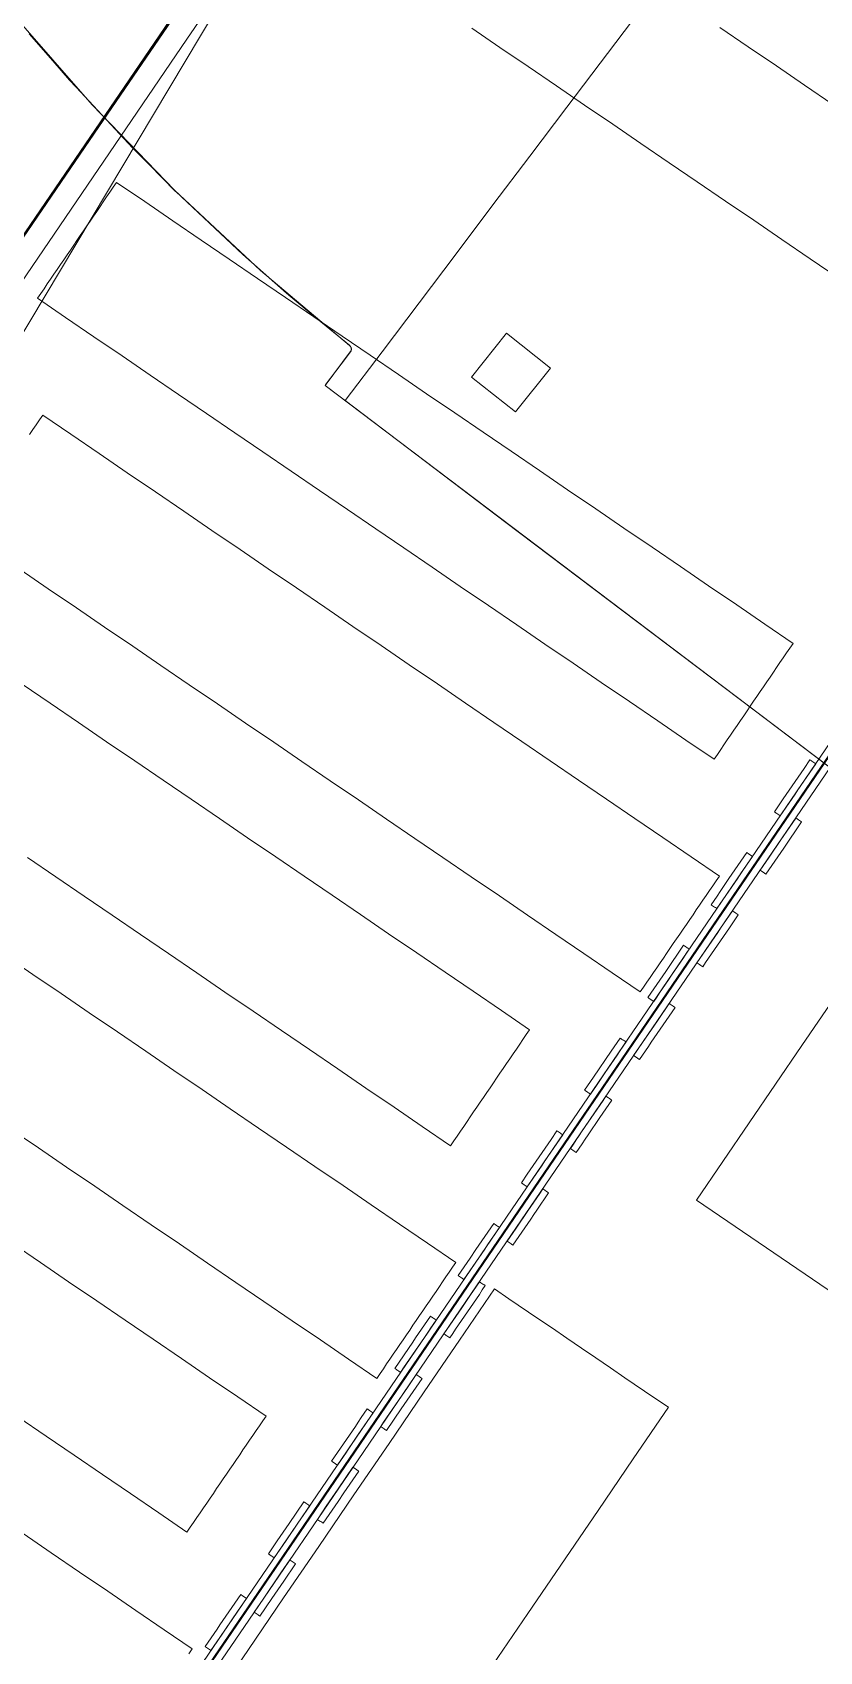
# Model space of a CAD drawing. Header units: millimetres. Extents: x -31757 to 121236, y -27283 to 59400.
# Drawn here: x 30807 to 32489, y 30464 to 33927 of the extents above; entities that cross this region are included whole.
import ezdxf

# ---------------------------------------------------------------- set-up
doc = ezdxf.new("R2010")
doc.units = ezdxf.units.MM
doc.layers.add('10_見えがかり', color=7, linetype='Continuous', lineweight=13)
doc.layers.add('30_敷地・外構', color=8, linetype='Continuous', lineweight=9)

msp = doc.modelspace()

# ---------------------------------------------------------------- linework, layer by layer
at = {"layer": '10_見えがかり'}
for points in [[(31923, 35826.5), (31812.9, 34999.4), (31259.2, 34187.1), (30705.6, 33374.9), (30151.9, 32562.6), (29598.3, 31750.4), (29044.7, 30938.1), (28491, 30125.9), (27709.5, 30517.3), (26897.2, 31070.9), (26330.2, 30329.2), (24669.3, 27892.4), (24115.7, 27080.2), (23365.5, 27306.2), (23573.4, 28053), (24127, 28865.2), (24680.7, 29677.5), (26895.2, 32926.5)], [(28521.6, 30163.5), (28926.1, 30757.1), (29128.4, 31053.9), (29330.7, 31350.7), (29533, 31647.4), (29937.6, 32241), (30139.9, 32537.8), (30342.1, 32834.6), (30544.4, 33131.4), (30746.7, 33428.1), (30949, 33724.9), (31151.3, 34021.7), (31353.6, 34318.5), (31555.9, 34615.3), (31758.2, 34912), (31960.5, 35208.8), (32163.5, 35425)], [(32163.5, 35425), (31961.2, 35128.3), (31758.9, 34831.5), (31556.6, 34534.7), (31364.7, 34253.2), (28745.6, 29866.8)], [(31137.2, 33912.2), (31334.2, 34201.2), (31531.2, 34490.2), (31925.2, 35068.3), (32122.2, 35357.3), (32332.8, 35206.8), (32573.7, 34953.6), (32842.8, 34730.3), (33119.5, 34516.5), (33673.1, 34088.7), (33476.1, 33799.7), (33279.1, 33510.7), (33082.1, 33221.6), (32885.1, 32932.6), (32688.1, 32643.6), (32491.1, 32354.6), (32294.1, 32065.6), (32097.1, 31776.5), (31900.1, 31487.5), (31703.1, 31198.5), (31506.1, 30909.5), (31309.1, 30620.5), (31112.1, 30331.4)], [(34303.3, 31159.6), (34225.5, 31056.7), (33881.7, 31317), (33538, 31577.4), (33194.2, 31837.7), (32506.6, 32358.4), (32162.8, 32618.8), (31819, 32879.1), (31475.2, 33139.5), (31554.2, 33244), (31633.2, 33348.6), (31712.2, 33453.2), (31791.2, 33557.8), (31870.2, 33662.4), (31949.2, 33766.9), (32107.2, 33976.1), (32187.5, 34079.7), (32267.8, 34183.3), (32348, 34286.9), (32428.3, 34390.6), (32508.6, 34494.2), (32588.8, 34597.8), (32669.1, 34701.4)], [(30992.3, 30178.9), (31235.2, 30535.1), (31478, 30891.4), (31720.8, 31247.6), (31963.6, 31603.9), (32206.4, 31960.1), (32449.3, 32316.4), (32692.1, 32672.6), (33177.7, 33385.1), (33420.6, 33741.3), (33663.4, 34097.6), (33665.4, 34096.2), (33667.5, 34094.8), (33669.6, 34093.4), (33673.7, 34090.5)], [(30992.3, 30178.9), (31235.2, 30535.1), (31478, 30891.4), (31720.8, 31247.6), (31963.6, 31603.9), (32206.4, 31960.1), (32449.3, 32316.4), (32692.1, 32672.6), (33177.7, 33385.1), (33420.6, 33741.3), (33663.4, 34097.6), (33665.4, 34096.2), (33667.5, 34094.8), (33669.6, 34093.4), (33673.7, 34090.5)], [(30992.3, 30178.9), (31235.2, 30535.1), (31478, 30891.4), (31720.8, 31247.6), (31963.6, 31603.9), (32206.4, 31960.1), (32449.3, 32316.4), (32692.1, 32672.6), (33177.7, 33385.1), (33420.6, 33741.3), (33663.4, 34097.6), (33665.4, 34096.2), (33667.5, 34094.8), (33669.6, 34093.4), (33673.7, 34090.5)], [(33673.7, 34090.5), (33675.8, 34089.1), (33677.8, 34087.7), (33679.9, 34086.3), (33682, 34084.9), (33684, 34083.5), (33688.2, 34080.7), (33445.3, 33724.4), (33202.5, 33368.2), (32959.7, 33012), (32716.9, 32655.7), (31988.4, 31587), (31745.6, 31230.7), (31502.8, 30874.5), (31260, 30518.2), (31017.1, 30162)], [(33673.7, 34090.5), (33675.8, 34089.1), (33677.8, 34087.7), (33679.9, 34086.3), (33682, 34084.9), (33684, 34083.5), (33688.2, 34080.7), (33445.3, 33724.4), (33202.5, 33368.2), (32959.7, 33012), (32716.9, 32655.7), (31988.4, 31587), (31745.6, 31230.7), (31502.8, 30874.5), (31260, 30518.2), (31017.1, 30162)], [(33673.7, 34090.5), (33675.8, 34089.1), (33677.8, 34087.7), (33679.9, 34086.3), (33682, 34084.9), (33684, 34083.5), (33688.2, 34080.7), (33445.3, 33724.4), (33202.5, 33368.2), (32959.7, 33012), (32716.9, 32655.7), (31988.4, 31587), (31745.6, 31230.7), (31502.8, 30874.5), (31260, 30518.2), (31017.1, 30162)], [(39121.4, 27349.1), (31432.3, 33172), (31488.2, 33246.8), (31488.2, 33247.1), (31488.3, 33247.5), (31488.4, 33247.8), (31488.4, 33248.1), (31488.5, 33248.5), (31488.5, 33248.8), (31488.5, 33249.2), (31488.5, 33249.6), (31488.5, 33249.9), (31488.5, 33250.3), (31488.4, 33250.6), (31488.4, 33251), (31488.3, 33251.4), (31488.2, 33251.7), (31488.1, 33252.1), (31488, 33252.4), (31487.9, 33252.8), (31487.8, 33253.1), (31487.7, 33253.5), (31487.5, 33253.8), (31487.3, 33254.1), (31487.2, 33254.4), (31487, 33254.8), (31486.8, 33255.1), (31486.6, 33255.4), (31486.3, 33255.6), (31486.1, 33255.9), (31485.9, 33256.2), (31485.6, 33256.4), (31485.4, 33256.7), (31485.1, 33256.9), (31484.9, 33257.1), (31294.4, 33418), (31110.6, 33589.7), (30934.3, 33771.9), (30766.4, 33964.1)], [(28773.2, 30443.9), (28970.2, 30733), (29561.2, 31600), (29758.2, 31889), (30349.2, 32756.1), (30546.2, 33045.1), (31137.2, 33912.2)], [(31820.1, 33283.8), (31914, 33209.1), (31839.3, 33115.2), (31745.4, 33189.9), (31820.1, 33283.8)], [(32395.7, 32257.7), (32394.7, 32258.4), (32393.6, 32259.1), (32392.6, 32259.8), (32411.6, 32287.7), (32417.9, 32297), (32424.3, 32306.3), (32430.6, 32315.6), (32436.9, 32324.9), (32443.3, 32334.2), (32449.6, 32343.5), (32456, 32352.8), (32468.6, 32371.4), (32469.7, 32370.7), (32471.7, 32369.3), (32472.8, 32368.6), (32474.8, 32367.2), (32476.9, 32365.8), (32479, 32364.3), (32481, 32362.9), (32468.3, 32344.3), (32462, 32335), (32455.7, 32325.8), (32449.3, 32316.5), (32443, 32307.2), (32436.7, 32297.9), (32430.3, 32288.6), (32405, 32251.4), (32404, 32252.1), (32401.9, 32253.5), (32399.8, 32254.9), (32397.8, 32256.3), (32396.7, 32257), (32395.7, 32257.7)], [(32366.3, 32132.5), (32365.3, 32133.2), (32364.3, 32133.9), (32363.2, 32134.6), (32362.2, 32135.3), (32368.5, 32144.6), (32374.9, 32153.9), (32381.2, 32163.2), (32406.5, 32200.4), (32412.9, 32209.7), (32419.2, 32219), (32425.5, 32228.3), (32431.9, 32237.6), (32438.2, 32246.9), (32440.3, 32245.5), (32441.3, 32244.8), (32444.4, 32242.7), (32446.5, 32241.3), (32448.6, 32239.8), (32449.6, 32239.1), (32450.6, 32238.4), (32412.6, 32182.7), (32406.3, 32173.4), (32399.9, 32164.1), (32374.6, 32126.9), (32372.5, 32128.3), (32371.5, 32129), (32370.5, 32129.7), (32369.4, 32130.4), (32368.4, 32131.1), (32367.4, 32131.8), (32366.3, 32132.5)], [(32260.5, 32059.4), (32258.4, 32060.8), (32257.4, 32061.5), (32270.1, 32080.1), (32276.4, 32089.4), (32295.4, 32117.3), (32301.8, 32126.6), (32308.1, 32135.9), (32314.4, 32145.2), (32320.8, 32154.5), (32333.5, 32173.1), (32334.5, 32172.4), (32336.6, 32171), (32337.6, 32170.3), (32338.6, 32169.6), (32339.6, 32168.8), (32340.7, 32168.1), (32341.7, 32167.4), (32342.7, 32166.7), (32343.8, 32166), (32344.8, 32165.3), (32345.8, 32164.6), (32320.5, 32127.4), (32314.2, 32118.1), (32307.8, 32108.8), (32301.5, 32099.6), (32295.2, 32090.3), (32288.8, 32081), (32282.5, 32071.7), (32276.1, 32062.4), (32269.8, 32053.1), (32268.8, 32053.8), (32266.7, 32055.2), (32264.6, 32056.6), (32262.6, 32058), (32260.5, 32059.4)], [(32230.1, 31934.9), (32228, 31936.3), (32227, 31937), (32233.4, 31946.3), (32239.7, 31955.6), (32246, 31964.9), (32252.4, 31974.2), (32258.7, 31983.5), (32265, 31992.8), (32271.4, 32002.1), (32277.7, 32011.4), (32284, 32020.7), (32290.4, 32030), (32296.7, 32039.3), (32303, 32048.6), (32304.1, 32047.9), (32306.1, 32046.5), (32307.2, 32045.8), (32308.2, 32045), (32309.2, 32044.3), (32310.3, 32043.6), (32312.3, 32042.2), (32314.4, 32040.8), (32315.4, 32040.1), (32296.4, 32012.2), (32290.1, 32002.9), (32283.8, 31993.6), (32277.4, 31984.3), (32271.1, 31975), (32264.8, 31965.8), (32258.4, 31956.5), (32252.1, 31947.2), (32245.7, 31937.9), (32239.4, 31928.6), (32237.3, 31930), (32235.3, 31931.4), (32232.2, 31933.5), (32230.1, 31934.9)], [(32126.4, 31860.4), (32125.3, 31861.1), (32123.3, 31862.5), (32122.2, 31863.2), (32141.3, 31891.1), (32147.6, 31900.4), (32153.9, 31909.7), (32160.3, 31919), (32198.3, 31974.8), (32199.3, 31974.1), (32201.4, 31972.6), (32202.4, 31971.9), (32203.4, 31971.2), (32205.5, 31969.8), (32206.5, 31969.1), (32207.6, 31968.4), (32209.6, 31967), (32210.7, 31966.3), (32204.3, 31957), (32198, 31947.7), (32191.7, 31938.4), (32185.3, 31929.1), (32172.7, 31910.5), (32166.3, 31901.2), (32160, 31891.9), (32153.6, 31882.6), (32147.3, 31873.3), (32141, 31864.1), (32134.6, 31854.8), (32132.6, 31856.2), (32131.5, 31856.9), (32128.4, 31859), (32127.4, 31859.7), (32126.4, 31860.4)], [(32556.8, 31204.6), (32474.1, 31260.9), (32391.5, 31317.2), (32308.9, 31373.6), (32226.3, 31429.9), (32338.9, 31595.1), (32451.5, 31760.4), (32564.2, 31925.7)], [(32094.9, 31736.6), (32093.9, 31737.3), (32092.9, 31738), (32091.8, 31738.7), (32110.9, 31766.6), (32117.2, 31775.9), (32123.5, 31785.2), (32129.9, 31794.5), (32136.2, 31803.8), (32142.5, 31813.1), (32167.9, 31850.3), (32168.9, 31849.6), (32169.9, 31848.8), (32172, 31847.4), (32174.1, 31846), (32176.1, 31844.6), (32179.2, 31842.5), (32180.3, 31841.8), (32167.6, 31823.2), (32161.3, 31813.9), (32142.3, 31786), (32135.9, 31776.7), (32129.6, 31767.4), (32123.2, 31758.1), (32116.9, 31748.8), (32110.6, 31739.6), (32104.2, 31730.3), (32103.2, 31731), (32102.2, 31731.7), (32101.1, 31732.4), (32099.1, 31733.8), (32098, 31734.5), (32097, 31735.2), (32096, 31735.9), (32094.9, 31736.6)], [(31991.2, 31662.1), (31990.2, 31662.8), (31989.1, 31663.5), (31988.1, 31664.2), (31987.1, 31664.9), (31993.4, 31674.2), (31999.7, 31683.5), (32006.1, 31692.8), (32044.1, 31748.6), (32050.4, 31757.9), (32063.1, 31776.4), (32064.1, 31775.7), (32065.2, 31775), (32066.2, 31774.3), (32068.3, 31772.9), (32070.3, 31771.5), (32072.4, 31770.1), (32073.4, 31769.4), (32074.5, 31768.7), (32075.5, 31768), (32069.2, 31758.7), (32062.8, 31749.4), (32056.5, 31740.1), (32050.2, 31730.8), (32043.8, 31721.5), (32037.5, 31712.2), (32031.1, 31702.9), (32012.1, 31675), (32005.8, 31665.7), (31999.5, 31656.4), (31997.4, 31657.9), (31996.4, 31658.6), (31995.3, 31659.3), (31993.3, 31660.7), (31992.2, 31661.4), (31991.2, 31662.1)], [(31959.8, 31538.3), (31958.7, 31539), (31957.7, 31539.7), (31956.7, 31540.4), (31963, 31549.7), (31969.3, 31559), (31975.7, 31568.3), (31982, 31577.6), (32007.4, 31614.8), (32013.7, 31624.1), (32020, 31633.3), (32026.4, 31642.6), (32032.7, 31651.9), (32033.7, 31651.2), (32034.8, 31650.5), (32035.8, 31649.8), (32036.8, 31649.1), (32037.9, 31648.4), (32039.9, 31647), (32041, 31646.3), (32042, 31645.6), (32043, 31644.9), (32044.1, 31644.2), (32045.1, 31643.5), (32038.8, 31634.2), (32032.4, 31624.9), (32026.1, 31615.6), (32019.8, 31606.3), (31994.4, 31569.1), (31988.1, 31559.8), (31981.7, 31550.5), (31975.4, 31541.2), (31969.1, 31531.9), (31967, 31533.3), (31964.9, 31534.8), (31961.8, 31536.9), (31959.8, 31538.3)], [(31855, 31464.5), (31854, 31465.2), (31852.9, 31465.9), (31851.9, 31466.6), (31864.6, 31485.2), (31870.9, 31494.5), (31908.9, 31550.2), (31915.3, 31559.5), (31927.9, 31578.1), (31929, 31577.4), (31931, 31576), (31933.1, 31574.6), (31935.2, 31573.2), (31937.2, 31571.8), (31939.3, 31570.4), (31940.3, 31569.7), (31927.7, 31551.1), (31921.3, 31541.8), (31915, 31532.5), (31902.3, 31513.9), (31896, 31504.6), (31889.6, 31495.3), (31883.3, 31486), (31877, 31476.7), (31864.3, 31458.1), (31863.3, 31458.8), (31862.2, 31459.5), (31861.2, 31460.2), (31860.2, 31460.9), (31858.1, 31462.4), (31857.1, 31463.1), (31856, 31463.8), (31855, 31464.5)], [(31825.6, 31339.3), (31823.6, 31340.7), (31822.5, 31341.4), (31821.5, 31342.1), (31827.8, 31351.4), (31834.2, 31360.7), (31840.5, 31370), (31865.9, 31407.1), (31872.2, 31416.4), (31878.5, 31425.7), (31884.9, 31435), (31891.2, 31444.3), (31897.5, 31453.6), (31899.6, 31452.2), (31901.7, 31450.8), (31902.7, 31450.1), (31904.8, 31448.7), (31905.8, 31448), (31906.8, 31447.3), (31907.9, 31446.6), (31908.9, 31445.9), (31909.9, 31445.2), (31884.6, 31408), (31878.2, 31398.7), (31871.9, 31389.4), (31865.6, 31380.1), (31859.2, 31370.8), (31833.9, 31333.6), (31831.8, 31335), (31830.8, 31335.7), (31829.8, 31336.4), (31827.7, 31337.9), (31825.6, 31339.3)], [(31719.8, 31266.2), (31717.8, 31267.6), (31716.7, 31268.3), (31723.1, 31277.6), (31729.4, 31286.9), (31735.7, 31296.2), (31742.1, 31305.4), (31754.7, 31324), (31761.1, 31333.3), (31767.4, 31342.6), (31773.8, 31351.9), (31792.8, 31379.8), (31793.8, 31379.1), (31795.9, 31377.7), (31796.9, 31377), (31797.9, 31376.3), (31799, 31375.6), (31801, 31374.2), (31802.1, 31373.5), (31804.1, 31372.1), (31805.2, 31371.4), (31779.8, 31334.2), (31773.5, 31324.9), (31767.1, 31315.6), (31760.8, 31306.3), (31748.1, 31287.7), (31741.8, 31278.4), (31735.5, 31269.1), (31729.1, 31259.8), (31728.1, 31260.5), (31727.1, 31261.2), (31726, 31261.9), (31725, 31262.6), (31724, 31263.3), (31721.9, 31264.7), (31719.8, 31266.2)], [(31268.7, 30468.9), (31343.8, 30579.1), (31418.9, 30689.3), (31494, 30799.5), (31569.1, 30909.6), (31644.2, 31019.8), (31719.3, 31130), (31794.4, 31240.2), (31825.4, 31219), (31887.3, 31176.8), (31918.3, 31155.7), (31949.3, 31134.6), (31980.3, 31113.4), (32011.3, 31092.3), (32042.3, 31071.2), (32073.3, 31050.1), (32135.2, 31007.8), (32166.2, 30986.7), (32091.1, 30876.5), (32016, 30766.4), (31865.8, 30546), (31790.7, 30435.8)], [(31689.4, 31141.6), (31687.4, 31143.1), (31686.3, 31143.8), (31692.7, 31153.1), (31699, 31162.4), (31705.3, 31171.6), (31711.7, 31180.9), (31718, 31190.2), (31724.3, 31199.5), (31743.4, 31227.4), (31749.7, 31236.7), (31756, 31246), (31762.4, 31255.3), (31763.4, 31254.6), (31764.4, 31253.9), (31765.5, 31253.2), (31767.5, 31251.8), (31769.6, 31250.4), (31771.7, 31249), (31772.7, 31248.3), (31773.7, 31247.6), (31774.8, 31246.9), (31768.4, 31237.6), (31762.1, 31228.3), (31755.7, 31219), (31749.4, 31209.7), (31730.4, 31181.8), (31724.1, 31172.5), (31717.7, 31163.2), (31711.4, 31153.9), (31705.1, 31144.6), (31698.7, 31135.3), (31696.7, 31136.7), (31694.6, 31138.1), (31692.5, 31139.5), (31691.5, 31140.2), (31689.4, 31141.6)], [(31585.7, 31067.1), (31584.7, 31067.8), (31582.6, 31069.2), (31581.6, 31069.9), (31619.6, 31125.7), (31625.9, 31135), (31657.6, 31181.5), (31658.6, 31180.8), (31660.7, 31179.4), (31661.7, 31178.7), (31662.8, 31178), (31664.8, 31176.6), (31665.9, 31175.9), (31666.9, 31175.2), (31669, 31173.8), (31670, 31173.1), (31657.3, 31154.5), (31651, 31145.2), (31638.3, 31126.6), (31632, 31117.3), (31625.6, 31108), (31619.3, 31098.7), (31613, 31089.4), (31606.6, 31080.1), (31600.3, 31070.8), (31593.9, 31061.5), (31591.9, 31062.9), (31590.9, 31063.6), (31589.8, 31064.3), (31587.8, 31065.7), (31586.7, 31066.4), (31585.7, 31067.1)], [(31554.3, 30943.3), (31552.2, 30944.7), (31551.2, 30945.4), (31557.5, 30954.7), (31563.8, 30964), (31570.2, 30973.3), (31576.5, 30982.6), (31601.8, 31019.8), (31608.2, 31029.1), (31627.2, 31057), (31628.2, 31056.3), (31629.3, 31055.6), (31631.3, 31054.2), (31633.4, 31052.8), (31636.5, 31050.7), (31638.5, 31049.3), (31639.6, 31048.6), (31614.2, 31011.4), (31607.9, 31002.1), (31601.6, 30992.8), (31595.2, 30983.5), (31563.5, 30937), (31561.5, 30938.4), (31560.4, 30939.1), (31558.4, 30940.5), (31556.3, 30941.9), (31554.3, 30943.3)], [(31450.5, 30868.8), (31449.5, 30869.5), (31448.4, 30870.2), (31447.4, 30870.9), (31446.4, 30871.6), (31459.1, 30890.2), (31465.4, 30899.5), (31471.7, 30908.8), (31478.1, 30918.1), (31484.4, 30927.4), (31490.7, 30936.7), (31497.1, 30946), (31503.4, 30955.3), (31509.7, 30964.6), (31522.4, 30983.2), (31523.4, 30982.5), (31524.5, 30981.8), (31525.5, 30981.1), (31526.5, 30980.4), (31527.6, 30979.7), (31529.6, 30978.3), (31531.7, 30976.9), (31533.8, 30975.4), (31534.8, 30974.7), (31528.5, 30965.4), (31522.1, 30956.1), (31515.8, 30946.9), (31509.5, 30937.6), (31503.1, 30928.3), (31490.5, 30909.7), (31484.1, 30900.4), (31477.8, 30891.1), (31471.4, 30881.8), (31465.1, 30872.5), (31458.8, 30863.2), (31456.7, 30864.6), (31455.7, 30865.3), (31454.6, 30866), (31453.6, 30866.7), (31452.6, 30867.4), (31451.5, 30868.1), (31450.5, 30868.8)], [(31419.1, 30745), (31417, 30746.4), (31416, 30747.1), (31435, 30775), (31441.3, 30784.3), (31447.7, 30793.6), (31454, 30802.9), (31460.3, 30812.2), (31492, 30858.7), (31493, 30858), (31494.1, 30857.3), (31495.1, 30856.6), (31496.1, 30855.9), (31497.2, 30855.2), (31498.2, 30854.5), (31499.2, 30853.8), (31501.3, 30852.3), (31502.3, 30851.6), (31503.4, 30850.9), (31504.4, 30850.2), (31491.7, 30831.6), (31485.4, 30822.3), (31479.1, 30813.1), (31472.7, 30803.8), (31460.1, 30785.2), (31453.7, 30775.9), (31447.4, 30766.6), (31441, 30757.3), (31434.7, 30748), (31428.4, 30738.7), (31427.3, 30739.4), (31425.3, 30740.8), (31423.2, 30742.2), (31421.1, 30743.6), (31419.1, 30745)], [(31314.3, 30671.2), (31313.3, 30671.9), (31312.2, 30672.6), (31311.2, 30673.3), (31330.2, 30701.2), (31336.6, 30710.5), (31349.2, 30729.1), (31355.6, 30738.4), (31387.2, 30784.9), (31388.3, 30784.2), (31389.3, 30783.5), (31390.3, 30782.8), (31391.4, 30782.1), (31393.4, 30780.6), (31395.5, 30779.2), (31397.6, 30777.8), (31398.6, 30777.1), (31399.6, 30776.4), (31393.3, 30767.1), (31387, 30757.8), (31380.6, 30748.5), (31374.3, 30739.2), (31348.9, 30702.1), (31342.6, 30692.8), (31336.3, 30683.5), (31329.9, 30674.2), (31323.6, 30664.9), (31322.6, 30665.6), (31321.5, 30666.3), (31320.5, 30667), (31318.4, 30668.4), (31317.4, 30669.1), (31316.4, 30669.8), (31315.3, 30670.5), (31314.3, 30671.2)], [(31284.9, 30546), (31282.9, 30547.4), (31281.8, 30548.1), (31280.8, 30548.8), (31287.1, 30558.1), (31293.5, 30567.4), (31299.8, 30576.7), (31337.8, 30632.5), (31344.2, 30641.8), (31350.5, 30651.1), (31356.8, 30660.4), (31357.9, 30659.7), (31359.9, 30658.3), (31362, 30656.9), (31364.1, 30655.4), (31366.1, 30654), (31368.2, 30652.6), (31369.2, 30651.9), (31343.9, 30614.7), (31337.6, 30605.4), (31331.2, 30596.1), (31324.9, 30586.9), (31318.5, 30577.6), (31293.2, 30540.4), (31291.1, 30541.8), (31290.1, 30542.5), (31289.1, 30543.2), (31287, 30544.6), (31284.9, 30546)], [(31179.1, 30472.9), (31177.1, 30474.3), (31176, 30475), (31195, 30502.9), (31201.4, 30512.2), (31207.7, 30521.5), (31214.1, 30530.8), (31220.4, 30540.1), (31252.1, 30586.6), (31253.1, 30585.9), (31255.2, 30584.4), (31256.2, 30583.7), (31257.2, 30583), (31258.3, 30582.3), (31259.3, 30581.6), (31260.3, 30580.9), (31261.4, 30580.2), (31262.4, 30579.5), (31263.4, 30578.8), (31264.5, 30578.1), (31251.8, 30559.5), (31245.5, 30550.2), (31207.4, 30494.4), (31201.1, 30485.2), (31194.8, 30475.9), (31188.4, 30466.6), (31187.4, 30467.3), (31185.3, 30468.7), (31183.3, 30470.1), (31181.2, 30471.5), (31179.1, 30472.9)], [(31043.4, 30138.4), (31268.7, 30468.9)]]:
    msp.add_lwpolyline(points, dxfattribs=at)
at = {"layer": '30_敷地・外構'}
for points in [[(32312, 35728.2), (32150.1, 35490.6), (31988.2, 35253), (31826.2, 35015.5), (31664.3, 34777.9), (31502.4, 34540.3), (31340.5, 34302.8), (31178.5, 34065.2), (31016.6, 33827.6), (30854.7, 33590.1), (30692.8, 33352.5), (30530.8, 33115), (30368.9, 32877.4), (30207, 32639.8), (30045.1, 32402.3), (29883.1, 32164.7), (29721.2, 31927.1), (29559.3, 31689.6), (29397.4, 31452), (29235.4, 31214.4), (29073.5, 30976.9), (28911.6, 30739.3), (28749.7, 30501.8), (28587.7, 30264.2)], [(30696.5, 26966.2), (31077.8, 27525.6), (31373.8, 28017.2), (31200.4, 28135.4), (31027, 28253.7), (30853.5, 28371.9), (30680.1, 28490.1), (30506.6, 28608.3), (30333.2, 28726.5), (30159.8, 28844.7), (30490.2, 29415.5), (30971.7, 30122), (31453.2, 30828.4), (31934.8, 31534.9), (32416.3, 32241.4), (32897.9, 32947.9), (33379.4, 33654.4), (33843.7, 33959.3), (34280.5, 33621.9), (34717.2, 33284.4)], [(32529.1, 33401.8), (32468.8, 33442.9), (32408.6, 33484), (32348.3, 33525), (32288.1, 33566.1), (32227.8, 33607.2), (32167.6, 33648.2), (32107.3, 33689.3), (32047.1, 33730.4), (31986.8, 33771.4), (31926.6, 33812.5), (31866.3, 33853.6), (31806.1, 33894.7), (31745.8, 33935.7)], [(32276.3, 33937.2), (32336.5, 33896.1), (32396.8, 33855.1), (32457, 33814), (32517.3, 33772.9)], [(33265.1, 31784), (31432.4, 33171.9), (31432.4, 33172), (31434.7, 33175.1), (31475.8, 33229.3), (31486.8, 33243.8), (31487.2, 33244.4), (31487.5, 33245.1), (31487.8, 33245.7), (31488, 33246.4), (31488.2, 33247.1), (31488.4, 33247.8), (31488.5, 33248.6), (31488.5, 33249.3), (31488.5, 33250), (31488.4, 33250.7), (31488.3, 33251.4), (31488.1, 33252.2), (31487.9, 33252.8), (31487.6, 33253.5), (31487.3, 33254.2), (31486.9, 33254.8), (31486.5, 33255.4), (31486.1, 33256), (31485.6, 33256.5), (31485, 33257), (31415.8, 33314.2), (31354.9, 33364.6), (31349.7, 33369.2), (31274.9, 33435.3), (31256.4, 33451.6), (31208.6, 33496.7), (31113.1, 33586.8), (31113, 33586.9), (31056.2, 33644.2), (31020.6, 33680.1), (31002.3, 33699.7), (30900.4, 33809.4), (30886.4, 33824.5), (30850.5, 33865.8), (30800.2, 33923.6)], [(30817.6, 33358.2), (30824.7, 33368.5), (30831.7, 33378.8), (30838.8, 33389.2), (30845.8, 33399.5), (30852.8, 33409.8), (30859.9, 33420.1), (30866.9, 33430.5), (30874, 33440.8), (30881, 33451.1), (30888, 33461.5), (30895.1, 33471.8), (30902.1, 33482.1), (30909.2, 33492.4), (30916.2, 33502.8), (30923.2, 33513.1), (30930.3, 33523.4), (30937.3, 33533.8), (30944.4, 33544.1), (30951.4, 33554.4), (30958.4, 33564.7), (30965.5, 33575.1), (30972.5, 33585.4), (30979.6, 33595.7), (30986.6, 33606.1), (31046.9, 33565), (31107.1, 33523.9), (31167.4, 33482.9), (31227.6, 33441.8), (31287.9, 33400.7), (31348.1, 33359.7), (31408.4, 33318.6), (31468.6, 33277.5), (31528.9, 33236.4), (31589.1, 33195.4), (31649.4, 33154.3), (31709.6, 33113.2), (31769.9, 33072.2), (31830.1, 33031.1), (31890.4, 32990), (31950.6, 32949), (32010.9, 32907.9), (32071.1, 32866.8), (32131.4, 32825.8), (32191.6, 32784.7), (32251.9, 32743.6), (32312.1, 32702.6), (32372.4, 32661.5), (32432.6, 32620.4), (32425.6, 32610.1), (32418.6, 32599.8), (32411.5, 32589.4), (32404.5, 32579.1), (32397.4, 32568.8), (32390.4, 32558.5), (32383.4, 32548.1), (32376.3, 32537.8), (32369.3, 32527.5), (32362.2, 32517.1), (32355.2, 32506.8), (32348.2, 32496.5), (32341.1, 32486.2), (32334.1, 32475.8), (32327, 32465.5), (32320, 32455.2), (32313, 32444.8), (32305.9, 32434.5), (32298.9, 32424.2), (32291.8, 32413.9), (32284.8, 32403.5), (32277.8, 32393.2), (32270.7, 32382.9), (32263.7, 32372.5), (32203.4, 32413.6), (32143.2, 32454.7), (32082.9, 32495.7), (32022.7, 32536.8), (31962.4, 32577.9), (31902.2, 32618.9), (31841.9, 32660), (31781.7, 32701.1), (31721.4, 32742.1), (31661.2, 32783.2), (31600.9, 32824.3), (31540.7, 32865.4), (31480.4, 32906.4), (31420.2, 32947.5), (31359.9, 32988.6), (31299.6, 33029.6), (31239.4, 33070.7), (31179.1, 33111.8), (31118.9, 33152.8), (31058.6, 33193.9), (30998.4, 33235), (30938.1, 33276), (30877.9, 33317.1), (30817.6, 33358.2)], [(30800.8, 33067.1), (30807.8, 33077.4), (30814.9, 33087.8), (30821.9, 33098.1), (30828.9, 33108.4), (30889.2, 33067.4), (30949.4, 33026.3), (31009.7, 32985.2), (31069.9, 32944.2), (31130.2, 32903.1), (31190.4, 32862), (31250.7, 32820.9), (31311, 32779.9), (31371.2, 32738.8), (31431.5, 32697.7), (31491.7, 32656.7), (31552, 32615.6), (31612.2, 32574.5), (31672.5, 32533.5), (31732.7, 32492.4), (31793, 32451.3), (31853.2, 32410.3), (31913.5, 32369.2), (31973.7, 32328.1), (32034, 32287.1), (32094.2, 32246), (32154.5, 32204.9), (32214.7, 32163.9), (32275, 32122.8), (32267.9, 32112.5), (32260.9, 32102.1), (32253.9, 32091.8), (32246.8, 32081.5), (32239.8, 32071.1), (32232.7, 32060.8), (32225.7, 32050.5), (32218.7, 32040.2), (32211.6, 32029.8), (32204.6, 32019.5), (32197.5, 32009.2), (32190.5, 31998.8), (32183.5, 31988.5), (32176.4, 31978.2), (32169.4, 31967.9), (32162.3, 31957.5), (32155.3, 31947.2), (32148.3, 31936.9), (32141.2, 31926.5), (32134.2, 31916.2), (32127.1, 31905.9), (32120.1, 31895.6), (32113.1, 31885.2), (32106, 31874.9), (32045.8, 31916), (31985.5, 31957), (31925.3, 31998.1), (31865, 32039.2), (31804.8, 32080.2), (31744.5, 32121.3), (31684.3, 32162.4), (31624, 32203.4), (31563.7, 32244.5), (31503.5, 32285.6), (31443.2, 32326.6), (31383, 32367.7), (31322.7, 32408.8), (31262.5, 32449.9), (31202.2, 32490.9), (31142, 32532), (31081.7, 32573.1), (31021.5, 32614.1), (30961.2, 32655.2), (30901, 32696.3), (30840.7, 32737.3), (30780.5, 32778.4)], [(30784.9, 32533.3), (30845.1, 32492.3), (30905.4, 32451.2), (30965.6, 32410.1), (31025.9, 32369.1), (31086.2, 32328), (31146.4, 32286.9), (31206.7, 32245.9), (31266.9, 32204.8), (31327.2, 32163.7), (31387.4, 32122.7), (31447.7, 32081.6), (31507.9, 32040.5), (31568.2, 31999.5), (31628.4, 31958.4), (31688.7, 31917.3), (31748.9, 31876.3), (31809.2, 31835.2), (31869.4, 31794.1), (31862.4, 31783.8), (31855.3, 31773.5), (31848.3, 31763.1), (31841.3, 31752.8), (31834.2, 31742.5), (31827.2, 31732.1), (31820.1, 31721.8), (31813.1, 31711.5), (31806.1, 31701.2), (31799, 31690.8), (31792, 31680.5), (31784.9, 31670.2), (31777.9, 31659.8), (31770.9, 31649.5), (31763.8, 31639.2), (31756.8, 31628.9), (31749.7, 31618.5), (31742.7, 31608.2), (31735.7, 31597.9), (31728.6, 31587.5), (31721.6, 31577.2), (31714.5, 31566.9), (31707.5, 31556.6), (31700.5, 31546.2), (31640.2, 31587.3), (31580, 31628.4), (31519.7, 31669.4), (31459.4, 31710.5), (31399.2, 31751.6), (31338.9, 31792.6), (31278.7, 31833.7), (31218.4, 31874.8), (31158.2, 31915.8), (31097.9, 31956.9), (31037.7, 31998), (30977.4, 32039), (30917.2, 32080.1), (30856.9, 32121.2), (30796.7, 32162.2)], [(30747.7, 31953.6), (30808, 31912.5), (30868.2, 31871.4), (30928.5, 31830.4), (30988.7, 31789.3), (31049, 31748.2), (31109.2, 31707.2), (31169.5, 31666.1), (31229.7, 31625), (31290, 31584), (31350.2, 31542.9), (31410.5, 31501.8), (31470.8, 31460.8), (31531, 31419.7), (31591.3, 31378.6), (31651.5, 31337.6), (31711.8, 31296.5), (31704.7, 31286.2), (31697.7, 31275.8), (31690.6, 31265.5), (31683.6, 31255.2), (31676.6, 31244.8), (31669.5, 31234.5), (31662.5, 31224.2), (31655.4, 31213.9), (31648.4, 31203.5), (31641.4, 31193.2), (31634.3, 31182.9), (31627.3, 31172.5), (31620.2, 31162.2), (31613.2, 31151.9), (31606.2, 31141.6), (31599.1, 31131.2), (31592.1, 31120.9), (31585, 31110.6), (31578, 31100.2), (31571, 31089.9), (31563.9, 31079.6), (31556.9, 31069.2), (31549.8, 31058.9), (31542.8, 31048.6), (31482.5, 31089.7), (31422.3, 31130.7), (31362, 31171.8), (31301.8, 31212.9), (31241.5, 31253.9), (31181.3, 31295), (31121, 31336.1), (31060.8, 31377.1), (31000.5, 31418.2), (30940.3, 31459.3), (30880, 31500.3), (30819.8, 31541.4), (30759.5, 31582.5)], [(30763.9, 31337.4), (30824.2, 31296.4), (30884.4, 31255.3), (30944.7, 31214.2), (31004.9, 31173.2), (31065.2, 31132.1), (31125.4, 31091), (31185.7, 31049.9), (31246, 31008.9), (31306.2, 30967.8), (31299.2, 30957.5), (31292.1, 30947.2), (31285.1, 30936.8), (31278, 30926.5), (31271, 30916.2), (31264, 30905.8), (31256.9, 30895.5), (31249.9, 30885.2), (31242.8, 30874.9), (31235.8, 30864.5), (31228.8, 30854.2), (31221.7, 30843.9), (31214.7, 30833.5), (31207.6, 30823.2), (31200.6, 30812.9), (31193.6, 30802.6), (31186.5, 30792.2), (31179.5, 30781.9), (31172.4, 30771.6), (31165.4, 30761.2), (31158.4, 30750.9), (31151.3, 30740.6), (31144.3, 30730.2), (31137.2, 30719.9), (31077, 30761), (31016.7, 30802.1), (30956.5, 30843.1), (30896.2, 30884.2), (30836, 30925.3), (30775.7, 30966.3)], [(30787, 30716.6), (30847.3, 30675.5), (30907.5, 30634.4), (30967.8, 30593.4), (31028, 30552.3), (31088.3, 30511.2), (31148.5, 30470.2), (31141.5, 30459.8)]]:
    msp.add_lwpolyline(points, dxfattribs=at)

doc.saveas('drawing.dxf')
